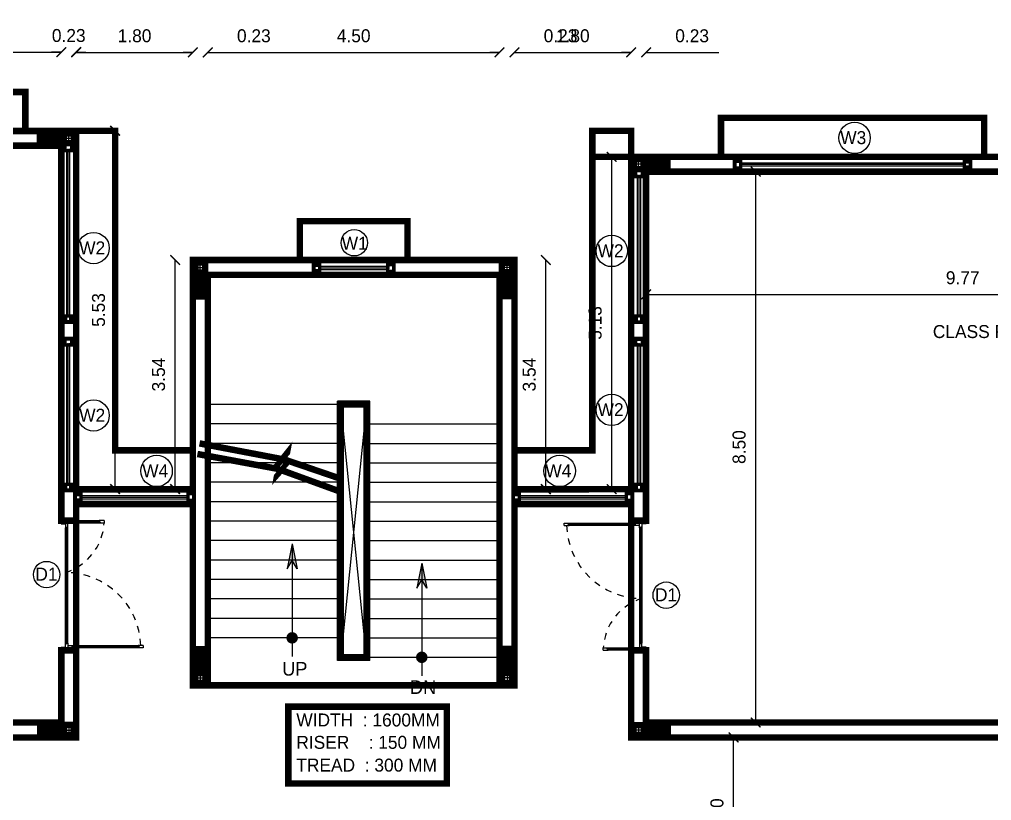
# Model space of a CAD drawing. Header units: metres. Extents: x 6101839 to 6102590, y -6659932 to -6659648.
# Drawn here: x 6102228.21 to 6102243.2, y -6659699.65 to -6659687.6 of the extents above; entities that cross this region are included whole.
import ezdxf

# ---------------------------------------------------------------- set-up
doc = ezdxf.new("R2010")
doc.units = ezdxf.units.M
doc.header["$LTSCALE"] = 500
doc.header["$MEASUREMENT"] = 0
doc.linetypes.add('DASHED2', pattern=[0.375, 0.25, -0.125])
doc.linetypes.add('HIDDEN', pattern=[0.375, 0.25, -0.125])
doc.layers.get('0').update_dxf_attribs({"linetype": 'CONTINUOUS'})
doc.layers.get('Defpoints').update_dxf_attribs({"linetype": 'CONTINUOUS'})
for name, color, linetype in [('above', 250, 'DASHED2'), ('Bldg', 44, 'CONTINUOUS'), ('BLK_1_FLR_1_BLT_UP_AREA', 26, 'CONTINUOUS'), ('BLK_1_FLR_1_BLT_UP_AREA_DEDUCT', 26, 'CONTINUOUS'), ('BLK_1_FLR_1_CARPET_AREA', 25, 'CONTINUOUS'), ('BLK_1_FLR_1_CHAJJA', 6, 'CONTINUOUS'), ('BLK_1_LVL_1_BLDG_FOOT_PRINT', 1, 'CONTINUOUS'), ('COL', 2, 'CONTINUOUS'), ('DIM', 205, 'CONTINUOUS'), ('DOOR', 252, 'CONTINUOUS'), ('DOORTEXT', 13, 'CONTINUOUS'), ('ED', 30, 'CONTINUOUS'), ('FURN1', 252, 'CONTINUOUS'), ('FURNITURE', 252, 'CONTINUOUS'), ('FURNITURES', 252, 'CONTINUOUS'), ('HATCH', 15, 'CONTINUOUS'), ('norms', 4, 'CONTINUOUS'), ('railing', 14, 'CONTINUOUS'), ('STEPS', 233, 'CONTINUOUS'), ('T E X T', 7, 'CONTINUOUS'), ('TEXT', 4, 'CONTINUOUS'), ('W-SCH', 205, 'CONTINUOUS'), ('wall', 125, 'CONTINUOUS'), ('wall1', 125, 'CONTINUOUS'), ('WIN', 252, 'CONTINUOUS'), ('WINDOWS', 252, 'CONTINUOUS')]:
    doc.layers.add(name, color=color, linetype=linetype)
doc.styles.add('GD', font='GOTHIC.TTF')
doc.styles.add('RM', font='GOTHIC.TTF')
doc.styles.add('S2', font='GOTHIC.TTF')
doc.styles.add('USA TEXT', font='GOTHIC.TTF')
doc.dimstyles.new('1-100-ED', dxfattribs={"dimtxt": 0.2, "dimasz": 0.15, "dimexe": 0.18, "dimexo": 0.0625, "dimgap": 0.15, "dimtad": 1, "dimzin": 0, "dimdsep": 46, "dimtxsty": 'USA TEXT', "dimblk": 'ARCHTICK', "dimcen": 0.1, "dimse1": 1, "dimse2": 1, "dimclrd": 256, "dimclrt": 256, "dimadec": 0, "dimazin": 0, "dimtfac": 1, "dimtofl": 0, "dimtmove": 0, "dimatfit": 3, "dimldrblk": 'ARCHTICK', "dimfxl": 0.18, "dimtolj": 1, "dimtzin": 0, "dimarcsym": 0})

# ---------------------------------------------------------------- blocks, each defined once
blk = doc.blocks.new('NEWCOL')
at = {"layer": 'HATCH'}
h = blk.add_hatch(dxfattribs=at)
h.set_pattern_fill('ANSI31', color=256, scale=3, angle=270, style=0)
h.set_pattern_definition([(315, (-629970.926, -258732.088), (6.73519209, 6.73519209), [])])
h.paths.add_polyline_path([(0, 115), (-115, 115), (-115, 0), (-37.5, 0), (-37.5, 37.5), (0, 37.5)])
h.paths.add_polyline_path([(115, 115), (0, 115), (0, 37.5), (37.5, 37.5), (37.5, 0), (115, 0)])
h.paths.add_polyline_path([(115, 0), (37.5, 0), (37.5, -37.5), (0, -37.5), (0, -485), (115, -485)])
h.paths.add_polyline_path([(0, -37.5), (-37.5, -37.5), (-37.5, 0), (-115, 0), (-115, -485), (0, -485)])
at = {"layer": 'COL'}
for p, q in [((-115, 0), (115, 0)), ((0, -485), (0, 115))]:
    blk.add_line(p, q, dxfattribs=at)
for points in [[(-115, -485), (115, -485), (115, 115), (-115, 115)], [(-37.5, -37.5), (37.5, -37.5), (37.5, 37.5), (-37.5, 37.5)]]:
    blk.add_lwpolyline(points, close=True, dxfattribs=at)
blk = doc.blocks.new('A$C607F0CF8')
at = {"layer": 'FURNITURES', "color": 233}
for p, q in [((-37, -280), (-37, -342)), ((0, -342), (0, -267)), ((-37, -342), (-22, -342)), ((-22, -330), (-16, -330)), ((-22, -342), (-22, -330)), ((-16, -342), (-16, -330)), ((-16, -342), (0, -342)), ((-37, -2180), (-37, -2118)), ((-37, -2118), (-22, -2118)), ((-22, -2118), (-22, -2130)), ((-22, -2130), (-16, -2130)), ((-16, -2118), (0, -2118)), ((-16, -2118), (-16, -2130)), ((0, -2118), (0, -2193))]:
    blk.add_line(p, q, dxfattribs=at)
at = {"layer": 'FURNITURES', "color": 250}
for p, q in [((-37, -2118), (-37, -342)), ((-22, -2118), (-22, -330)), ((-16, -2118), (-16, -330)), ((0, -2118), (0, -342))]:
    blk.add_line(p, q, dxfattribs=at)
at = {"layer": 'FURNITURES', "color": 250, "linetype": 'HIDDEN', "ltscale": 0.5}
for centre, radius, start, end in [((-285, -219), 847, 286.9835, 356.7492), ((-37, -2193), 1163, 1.8478, 90.0015)]:
    blk.add_arc(centre, radius, start, end, dxfattribs=at)
at = {"layer": 'wall', "color": 7}
for p, q in [((-37, -267), (0, -267)), ((-37, -267), (-37, -280)), ((0, -230), (75, -230)), ((0, -230), (0, -267)), ((75, -267), (0, -267)), ((62, -246), (62, -252)), ((75, -246), (62, -246)), ((75, -252), (62, -252)), ((75, -230), (75, -246)), ((75, -230), (486, -230)), ((75, -246), (499, -246)), ((75, -252), (75, -267)), ((75, -252), (499, -252)), ((486, -267), (75, -267)), ((561, -230), (486, -230)), ((486, -230), (486, -246)), ((486, -246), (499, -246)), ((486, -252), (486, -267)), ((486, -252), (499, -252)), ((561, -267), (486, -267)), ((499, -246), (499, -252)), ((561, -230), (561, -267)), ((-37, -2193), (-37, -2180)), ((-37, -2193), (0, -2193)), ((0, -2155), (75, -2155)), ((0, -2155), (0, -2193)), ((75, -2193), (0, -2193)), ((62, -2171), (62, -2177)), ((75, -2171), (62, -2171)), ((75, -2177), (62, -2177)), ((75, -2155), (75, -2171)), ((75, -2155), (1088, -2155)), ((75, -2171), (1100, -2171)), ((75, -2177), (75, -2193)), ((75, -2177), (1100, -2177)), ((1088, -2192), (75, -2193)), ((1162, -2155), (1088, -2155)), ((1088, -2155), (1088, -2171)), ((1088, -2171), (1100, -2171)), ((1088, -2177), (1088, -2192)), ((1088, -2177), (1100, -2177)), ((1162, -2192), (1088, -2192)), ((1100, -2171), (1100, -2177)), ((1162, -2155), (1162, -2192))]:
    blk.add_line(p, q, dxfattribs=at)
for points in [[(0, -267), (0, -230), (-100, -230), (-100, -280), (-37, -280)], [(0, -2193), (0, -2230), (-100, -2230), (-100, -2180), (-37, -2180)]]:
    blk.add_lwpolyline(points, dxfattribs=at)
blk = doc.blocks.new('_ArchTick')
at = {"color": 0, "linetype": 'ByBlock', "const_width": 0.15}
blk.add_lwpolyline([(-0.5, -0.5), (0.5, 0.5)], dxfattribs=at)
blk = doc.blocks.new('*D347')
at = {"layer": 'Defpoints', "color": 0, "transparency": 16777216}
for p in [(6102228.854, -6659688.103), (6102228.854, -6659690.086), (6102219.084, -6659690.598)]:
    blk.add_point(p, dxfattribs=at)
at = {"layer": 'ED', "lineweight": -2, "transparency": 16777216}
blk.add_line((6102219.084, -6659688.103), (6102228.854, -6659688.103), dxfattribs=at)
at = {"layer": 'ED', "lineweight": -2, "transparency": 16777216, "xscale": 0.15, "yscale": 0.15, "zscale": 0.15, "rotation": 180}
blk.add_blockref('_ArchTick', (6102219.084, -6659688.103), dxfattribs=at)
at = {"layer": 'ED', "lineweight": -2, "transparency": 16777216, "xscale": 0.15, "yscale": 0.15, "zscale": 0.15}
blk.add_blockref('_ArchTick', (6102228.854, -6659688.103), dxfattribs=at)
at = {"layer": 'ED', "transparency": 16777216, "insert": (6102223.969, -6659687.848), "char_height": 0.2, "attachment_point": 5, "style": 'USA TEXT'}
blk.add_mtext('\\A1;9.77', dxfattribs=at)
blk = doc.blocks.new('*D348')
at = {"layer": 'Defpoints', "color": 0, "transparency": 16777216}
for p in [(6102229.084, -6659688.103), (6102228.854, -6659690.086), (6102229.084, -6659690.122)]:
    blk.add_point(p, dxfattribs=at)
at = {"layer": 'ED', "lineweight": -2, "transparency": 16777216}
for p, q in [((6102228.854, -6659688.103), (6102228.704, -6659688.103)), ((6102229.084, -6659688.103), (6102229.234, -6659688.103))]:
    blk.add_line(p, q, dxfattribs=at)
at = {"layer": 'ED', "lineweight": -2, "transparency": 16777216, "xscale": 0.15, "yscale": 0.15, "zscale": 0.15}
blk.add_blockref('_ArchTick', (6102228.854, -6659688.103), dxfattribs=at)
at = {"layer": 'ED', "lineweight": -2, "transparency": 16777216, "xscale": 0.15, "yscale": 0.15, "zscale": 0.15, "rotation": 180}
blk.add_blockref('_ArchTick', (6102229.084, -6659688.103), dxfattribs=at)
at = {"layer": 'ED', "transparency": 16777216, "insert": (6102228.969, -6659687.848), "char_height": 0.2, "attachment_point": 5, "style": 'USA TEXT'}
blk.add_mtext('\\A1;0.23', dxfattribs=at)
blk = doc.blocks.new('*D349')
at = {"layer": 'Defpoints', "color": 0, "transparency": 16777216}
for p in [(6102230.883, -6659688.107), (6102229.084, -6659694.846), (6102230.883, -6659694.846)]:
    blk.add_point(p, dxfattribs=at)
at = {"layer": 'ED', "lineweight": -2, "transparency": 16777216}
blk.add_line((6102229.084, -6659688.107), (6102230.883, -6659688.107), dxfattribs=at)
at = {"layer": 'ED', "lineweight": -2, "transparency": 16777216, "xscale": 0.15, "yscale": 0.15, "zscale": 0.15, "rotation": 180}
blk.add_blockref('_ArchTick', (6102229.084, -6659688.107), dxfattribs=at)
at = {"layer": 'ED', "lineweight": -2, "transparency": 16777216, "xscale": 0.15, "yscale": 0.15, "zscale": 0.15}
blk.add_blockref('_ArchTick', (6102230.883, -6659688.107), dxfattribs=at)
at = {"layer": 'ED', "transparency": 16777216, "insert": (6102229.984, -6659687.852), "char_height": 0.2, "attachment_point": 5, "style": 'USA TEXT'}
blk.add_mtext('\\A1;1.80', dxfattribs=at)
blk = doc.blocks.new('*D350')
at = {"layer": 'Defpoints', "color": 0, "transparency": 16777216}
for p in [(6102231.113, -6659688.107), (6102231.113, -6659692.513), (6102230.883, -6659694.846)]:
    blk.add_point(p, dxfattribs=at)
at = {"layer": 'ED', "lineweight": -2, "transparency": 16777216}
for p, q in [((6102230.883, -6659688.107), (6102230.733, -6659688.107)), ((6102231.113, -6659688.107), (6102232.234, -6659688.107))]:
    blk.add_line(p, q, dxfattribs=at)
at = {"layer": 'ED', "lineweight": -2, "transparency": 16777216, "xscale": 0.15, "yscale": 0.15, "zscale": 0.15}
blk.add_blockref('_ArchTick', (6102230.883, -6659688.107), dxfattribs=at)
at = {"layer": 'ED', "lineweight": -2, "transparency": 16777216, "xscale": 0.15, "yscale": 0.15, "zscale": 0.15, "rotation": 180}
blk.add_blockref('_ArchTick', (6102231.113, -6659688.107), dxfattribs=at)
at = {"layer": 'ED', "transparency": 16777216, "insert": (6102231.824, -6659687.852), "char_height": 0.2, "attachment_point": 5, "style": 'USA TEXT'}
blk.add_mtext('\\A1;0.23', dxfattribs=at)
blk = doc.blocks.new('*D351')
at = {"layer": 'Defpoints', "color": 0, "transparency": 16777216}
for p in [(6102235.614, -6659688.107), (6102231.113, -6659692.513), (6102235.614, -6659692.562)]:
    blk.add_point(p, dxfattribs=at)
at = {"layer": 'ED', "lineweight": -2, "transparency": 16777216}
blk.add_line((6102231.113, -6659688.107), (6102235.614, -6659688.107), dxfattribs=at)
at = {"layer": 'ED', "lineweight": -2, "transparency": 16777216, "xscale": 0.15, "yscale": 0.15, "zscale": 0.15, "rotation": 180}
blk.add_blockref('_ArchTick', (6102231.113, -6659688.107), dxfattribs=at)
at = {"layer": 'ED', "lineweight": -2, "transparency": 16777216, "xscale": 0.15, "yscale": 0.15, "zscale": 0.15}
blk.add_blockref('_ArchTick', (6102235.614, -6659688.107), dxfattribs=at)
at = {"layer": 'ED', "transparency": 16777216, "insert": (6102233.364, -6659687.852), "char_height": 0.2, "attachment_point": 5, "style": 'USA TEXT'}
blk.add_mtext('\\A1;4.50', dxfattribs=at)
blk = doc.blocks.new('*D352')
at = {"layer": 'Defpoints', "color": 0, "transparency": 16777216}
for p in [(6102235.844, -6659688.107), (6102235.614, -6659692.562), (6102235.844, -6659692.54)]:
    blk.add_point(p, dxfattribs=at)
at = {"layer": 'ED', "lineweight": -2, "transparency": 16777216}
for p, q in [((6102235.614, -6659688.107), (6102235.464, -6659688.107)), ((6102235.844, -6659688.107), (6102236.965, -6659688.107))]:
    blk.add_line(p, q, dxfattribs=at)
at = {"layer": 'ED', "lineweight": -2, "transparency": 16777216, "xscale": 0.15, "yscale": 0.15, "zscale": 0.15}
blk.add_blockref('_ArchTick', (6102235.614, -6659688.107), dxfattribs=at)
at = {"layer": 'ED', "lineweight": -2, "transparency": 16777216, "xscale": 0.15, "yscale": 0.15, "zscale": 0.15, "rotation": 180}
blk.add_blockref('_ArchTick', (6102235.844, -6659688.107), dxfattribs=at)
at = {"layer": 'ED', "transparency": 16777216, "insert": (6102236.555, -6659687.852), "char_height": 0.2, "attachment_point": 5, "style": 'USA TEXT'}
blk.add_mtext('\\A1;0.23', dxfattribs=at)
blk = doc.blocks.new('*D353')
at = {"layer": 'Defpoints', "color": 0, "transparency": 16777216}
for p in [(6102237.644, -6659688.107), (6102237.644, -6659692.35), (6102235.844, -6659692.54)]:
    blk.add_point(p, dxfattribs=at)
at = {"layer": 'ED', "lineweight": -2, "transparency": 16777216}
blk.add_line((6102235.844, -6659688.107), (6102237.644, -6659688.107), dxfattribs=at)
at = {"layer": 'ED', "lineweight": -2, "transparency": 16777216, "xscale": 0.15, "yscale": 0.15, "zscale": 0.15, "rotation": 180}
blk.add_blockref('_ArchTick', (6102235.844, -6659688.107), dxfattribs=at)
at = {"layer": 'ED', "lineweight": -2, "transparency": 16777216, "xscale": 0.15, "yscale": 0.15, "zscale": 0.15}
blk.add_blockref('_ArchTick', (6102237.644, -6659688.107), dxfattribs=at)
at = {"layer": 'ED', "transparency": 16777216, "insert": (6102236.744, -6659687.852), "char_height": 0.2, "attachment_point": 5, "style": 'USA TEXT'}
blk.add_mtext('\\A1;1.80', dxfattribs=at)
blk = doc.blocks.new('*D354')
at = {"layer": 'Defpoints', "color": 0, "transparency": 16777216}
for p in [(6102237.875, -6659688.107), (6102237.644, -6659692.35), (6102237.875, -6659692.355)]:
    blk.add_point(p, dxfattribs=at)
at = {"layer": 'ED', "lineweight": -2, "transparency": 16777216}
for p, q in [((6102237.644, -6659688.107), (6102237.494, -6659688.107)), ((6102237.875, -6659688.107), (6102238.995, -6659688.107))]:
    blk.add_line(p, q, dxfattribs=at)
at = {"layer": 'ED', "lineweight": -2, "transparency": 16777216, "xscale": 0.15, "yscale": 0.15, "zscale": 0.15}
blk.add_blockref('_ArchTick', (6102237.644, -6659688.107), dxfattribs=at)
at = {"layer": 'ED', "lineweight": -2, "transparency": 16777216, "xscale": 0.15, "yscale": 0.15, "zscale": 0.15, "rotation": 180}
blk.add_blockref('_ArchTick', (6102237.875, -6659688.107), dxfattribs=at)
at = {"layer": 'ED', "transparency": 16777216, "insert": (6102238.585, -6659687.852), "char_height": 0.2, "attachment_point": 5, "style": 'USA TEXT'}
blk.add_mtext('\\A1;0.23', dxfattribs=at)
blk = doc.blocks.new('*D355')
at = {"layer": 'Defpoints', "color": 0, "transparency": 16777216}
for p in [(6102247.644, -6659691.841), (6102237.875, -6659692.369), (6102247.644, -6659692.369)]:
    blk.add_point(p, dxfattribs=at)
at = {"layer": 'ED', "lineweight": -2, "transparency": 16777216}
blk.add_line((6102237.875, -6659691.841), (6102247.644, -6659691.841), dxfattribs=at)
at = {"layer": 'ED', "lineweight": -2, "transparency": 16777216, "xscale": 0.15, "yscale": 0.15, "zscale": 0.15, "rotation": 180}
blk.add_blockref('_ArchTick', (6102237.875, -6659691.841), dxfattribs=at)
at = {"layer": 'ED', "lineweight": -2, "transparency": 16777216, "xscale": 0.15, "yscale": 0.15, "zscale": 0.15}
blk.add_blockref('_ArchTick', (6102247.644, -6659691.841), dxfattribs=at)
at = {"layer": 'ED', "transparency": 16777216, "insert": (6102242.759, -6659691.586), "char_height": 0.2, "attachment_point": 5, "style": 'USA TEXT'}
blk.add_mtext('\\A1;9.77', dxfattribs=at)
blk = doc.blocks.new('*D359')
at = {"layer": 'Defpoints', "color": 0, "transparency": 16777216}
for p in [(6102238.772, -6659689.947), (6102238.741, -6659698.447), (6102239.565, -6659698.447)]:
    blk.add_point(p, dxfattribs=at)
at = {"layer": 'ED', "lineweight": -2, "transparency": 16777216}
blk.add_line((6102239.565, -6659689.947), (6102239.565, -6659698.447), dxfattribs=at)
at = {"layer": 'ED', "lineweight": -2, "transparency": 16777216, "xscale": 0.15, "yscale": 0.15, "zscale": 0.15}
for p, rotation in [((6102239.565, -6659689.947), 90), ((6102239.565, -6659698.447), 270)]:
    blk.add_blockref('_ArchTick', p, dxfattribs=dict(at, rotation=rotation))
at = {"layer": 'ED', "transparency": 16777216, "insert": (6102239.31, -6659694.197), "char_height": 0.2, "attachment_point": 5, "rotation": 90, "style": 'USA TEXT'}
blk.add_mtext('\\A1;8.50', dxfattribs=at)
blk = doc.blocks.new('*D360')
at = {"layer": 'Defpoints', "color": 0, "transparency": 16777216}
for p in [(6102239.224, -6659698.677), (6102239.35, -6659698.677), (6102239.339, -6659701.077)]:
    blk.add_point(p, dxfattribs=at)
at = {"layer": 'ED', "lineweight": -2, "transparency": 16777216}
blk.add_line((6102239.224, -6659701.077), (6102239.224, -6659698.677), dxfattribs=at)
at = {"layer": 'ED', "lineweight": -2, "transparency": 16777216, "xscale": 0.15, "yscale": 0.15, "zscale": 0.15}
for p, rotation in [((6102239.224, -6659698.677), 90), ((6102239.224, -6659701.077), 270)]:
    blk.add_blockref('_ArchTick', p, dxfattribs=dict(at, rotation=rotation))
at = {"layer": 'ED', "transparency": 16777216, "insert": (6102238.969, -6659699.877), "char_height": 0.2, "attachment_point": 5, "rotation": 90, "style": 'USA TEXT'}
blk.add_mtext('\\A1;2.40', dxfattribs=at)
blk = doc.blocks.new('*D1239')
at = {"layer": 'Defpoints', "color": 0, "transparency": 16777216}
for p in [(6102230.61, -6659691.311), (6102230.883, -6659691.311), (6102230.883, -6659694.846)]:
    blk.add_point(p, dxfattribs=at)
at = {"layer": 'ED', "lineweight": -2, "transparency": 16777216}
blk.add_line((6102230.61, -6659694.846), (6102230.61, -6659691.311), dxfattribs=at)
at = {"layer": 'ED', "lineweight": -2, "transparency": 16777216, "xscale": 0.15, "yscale": 0.15, "zscale": 0.15}
for p, rotation in [((6102230.61, -6659691.311), 90), ((6102230.61, -6659694.846), 270)]:
    blk.add_blockref('_ArchTick', p, dxfattribs=dict(at, rotation=rotation))
at = {"layer": 'ED', "transparency": 16777216, "insert": (6102230.355, -6659693.078), "char_height": 0.2, "attachment_point": 5, "rotation": 90, "style": 'USA TEXT'}
blk.add_mtext('\\A1;3.54', dxfattribs=at)
blk = doc.blocks.new('*D1240')
at = {"layer": 'Defpoints', "color": 0, "transparency": 16777216}
for p in [(6102229.084, -6659689.317), (6102229.684, -6659689.317), (6102229.084, -6659694.846)]:
    blk.add_point(p, dxfattribs=at)
at = {"layer": 'ED', "lineweight": -2, "transparency": 16777216}
blk.add_line((6102229.684, -6659694.846), (6102229.684, -6659689.317), dxfattribs=at)
at = {"layer": 'ED', "lineweight": -2, "transparency": 16777216, "xscale": 0.15, "yscale": 0.15, "zscale": 0.15}
for p, rotation in [((6102229.684, -6659689.317), 90), ((6102229.684, -6659694.846), 270)]:
    blk.add_blockref('_ArchTick', p, dxfattribs=dict(at, rotation=rotation))
at = {"layer": 'ED', "transparency": 16777216, "insert": (6102229.429, -6659692.082), "char_height": 0.2, "attachment_point": 5, "rotation": 90, "style": 'USA TEXT'}
blk.add_mtext('\\A1;5.53', dxfattribs=at)
blk = doc.blocks.new('*D1241')
at = {"layer": 'Defpoints', "color": 0, "transparency": 16777216}
for p in [(6102235.844, -6659691.311), (6102236.328, -6659691.311), (6102235.844, -6659694.846)]:
    blk.add_point(p, dxfattribs=at)
at = {"layer": 'ED', "lineweight": -2, "transparency": 16777216}
blk.add_line((6102236.328, -6659694.846), (6102236.328, -6659691.311), dxfattribs=at)
at = {"layer": 'ED', "lineweight": -2, "transparency": 16777216, "xscale": 0.15, "yscale": 0.15, "zscale": 0.15}
for p, rotation in [((6102236.328, -6659691.311), 90), ((6102236.328, -6659694.846), 270)]:
    blk.add_blockref('_ArchTick', p, dxfattribs=dict(at, rotation=rotation))
at = {"layer": 'ED', "transparency": 16777216, "insert": (6102236.073, -6659693.079), "char_height": 0.2, "attachment_point": 5, "rotation": 90, "style": 'USA TEXT'}
blk.add_mtext('\\A1;3.54', dxfattribs=at)
blk = doc.blocks.new('*D1242')
at = {"layer": 'Defpoints', "color": 0, "transparency": 16777216}
for p in [(6102237.344, -6659689.717), (6102237.644, -6659689.717), (6102237.645, -6659694.846)]:
    blk.add_point(p, dxfattribs=at)
at = {"layer": 'ED', "lineweight": -2, "transparency": 16777216}
blk.add_line((6102237.344, -6659694.846), (6102237.344, -6659689.717), dxfattribs=at)
at = {"layer": 'ED', "lineweight": -2, "transparency": 16777216, "xscale": 0.15, "yscale": 0.15, "zscale": 0.15}
for p, rotation in [((6102237.344, -6659689.717), 90), ((6102237.344, -6659694.846), 270)]:
    blk.add_blockref('_ArchTick', p, dxfattribs=dict(at, rotation=rotation))
at = {"layer": 'ED', "transparency": 16777216, "insert": (6102237.089, -6659692.282), "char_height": 0.2, "attachment_point": 5, "rotation": 90, "style": 'USA TEXT'}
blk.add_mtext('\\A1;5.13', dxfattribs=at)

msp = doc.modelspace()

# ---------------------------------------------------------------- hatches: boundary and pattern name
at = {"layer": 'DIM'}
h = msp.add_hatch(color=256, dxfattribs=at)
h.paths.add_polyline_path([(6102232.47066, -6659695.97041), (6102232.42981, -6659695.97037), (6102232.49119, -6659696.07407)])
h.paths.add_polyline_path([(6102232.42004, -6659695.7148), (6102232.41495, -6659695.71479), (6102232.41468, -6659695.94479), (6102232.42981, -6659695.97037), (6102232.47066, -6659695.97041)])
h.paths.add_polyline_path([(6102232.41495, -6659695.71479), (6102232.40986, -6659695.71479), (6102232.35863, -6659695.97028), (6102232.39948, -6659695.97033), (6102232.41468, -6659695.94479)])
h.paths.add_polyline_path([(6102232.40986, -6659695.71479), (6102232.41495, -6659695.71479), (6102232.41498, -6659695.68924)])
h.paths.add_polyline_path([(6102232.41498, -6659695.68924), (6102232.41495, -6659695.71479), (6102232.42004, -6659695.7148)])
h.paths.add_polyline_path([(6102232.33786, -6659696.07389), (6102232.39948, -6659695.97033), (6102232.35863, -6659695.97028)])
h = msp.add_hatch(color=256, dxfattribs=at)
h.paths.add_polyline_path([(6102234.47032, -6659696.27046), (6102234.42947, -6659696.27041), (6102234.49085, -6659696.37412)])
h.paths.add_polyline_path([(6102234.4197, -6659696.01485), (6102234.41461, -6659696.01484), (6102234.41434, -6659696.24484), (6102234.42947, -6659696.27041), (6102234.47032, -6659696.27046)])
h.paths.add_polyline_path([(6102234.41461, -6659696.01484), (6102234.40952, -6659696.01483), (6102234.35829, -6659696.27033), (6102234.39914, -6659696.27038), (6102234.41434, -6659696.24484)])
h.paths.add_polyline_path([(6102234.40952, -6659696.01483), (6102234.41461, -6659696.01484), (6102234.41464, -6659695.98929)])
h.paths.add_polyline_path([(6102234.41464, -6659695.98929), (6102234.41461, -6659696.01484), (6102234.4197, -6659696.01485)])
h.paths.add_polyline_path([(6102234.33752, -6659696.37394), (6102234.39914, -6659696.27038), (6102234.35829, -6659696.27033)])

# ---------------------------------------------------------------- linework, layer by layer
at = {"layer": 'above', "const_width": 0.1}
for points in [[(6102224.23932, -6659689.31749), (6102224.23932, -6659688.71749), (6102228.29934, -6659688.71749), (6102228.29932, -6659689.31739)], [(6102239.02932, -6659689.71795), (6102239.02932, -6659689.11795), (6102243.08934, -6659689.11795), (6102243.08932, -6659689.71785)], [(6102229.08432, -6659689.31739), (6102229.68417, -6659689.3174), (6102229.68411, -6659694.24672), (6102230.88308, -6659694.24672)], [(6102237.64434, -6659689.71739), (6102237.0445, -6659689.7174), (6102237.04455, -6659694.24672), (6102235.84458, -6659694.24672)], [(6102232.53434, -6659691.31086), (6102232.53434, -6659690.71086), (6102234.19435, -6659690.71086), (6102234.19434, -6659691.31075)]]:
    msp.add_lwpolyline(points, dxfattribs=at)
at = {"layer": 'Bldg', "linetype": 'ByBlock'}
for p, q in [((6102233.11432, -6659697.4908), (6102233.11432, -6659693.4908)), ((6102233.61432, -6659693.4908), (6102233.11432, -6659693.4908)), ((6102233.61432, -6659697.4908), (6102233.61432, -6659693.4908)), ((6102233.61432, -6659697.4908), (6102233.11432, -6659697.4908))]:
    msp.add_line(p, q, dxfattribs=at)
at = {"layer": 'BLK_1_FLR_1_BLT_UP_AREA', "color": 26, "linetype": 'Continuous', "const_width": 0.1}
msp.add_lwpolyline([(6102208.85433, -6659689.31746), (6102229.08432, -6659689.31746), (6102229.08468, -6659694.84623), (6102230.88332, -6659694.84609), (6102230.88334, -6659691.31081), (6102235.84434, -6659691.31082), (6102235.84454, -6659694.84623), (6102237.64456, -6659694.84592), (6102237.64432, -6659689.71749), (6102257.64431, -6659689.71742), (6102257.64431, -6659687.92622), (6102237.96124, -6659684.40062), (6102238.78887, -6659679.77992), (6102236.62358, -6659679.39228), (6102236.02374, -6659682.73963), (6102231.92891, -6659682.00616), (6102232.52857, -6659678.65909), (6102230.36328, -6659678.27146), (6102229.53534, -6659682.89137), (6102209.62227, -6659679.32457)], dxfattribs=at)
at = {"layer": 'BLK_1_FLR_1_BLT_UP_AREA_DEDUCT', "color": 26, "linetype": 'Continuous', "const_width": 0.1}
msp.add_lwpolyline([(6102233.16432, -6659693.5408), (6102233.56432, -6659693.5408), (6102233.56432, -6659697.4408), (6102233.16432, -6659697.4408)], close=True, dxfattribs=at)
at = {"layer": 'BLK_1_FLR_1_CARPET_AREA', "color": 15, "const_width": 0.1}
for points in [[(6102228.85433, -6659698.44746), (6102228.85433, -6659697.33246), (6102229.08433, -6659697.33246), (6102229.08433, -6659695.33246), (6102228.85433, -6659695.33246), (6102228.85441, -6659689.54746), (6102219.08433, -6659689.54746), (6102219.08433, -6659696.21746), (6102223.08433, -6659696.21746), (6102223.08433, -6659696.44746), (6102222.85435, -6659696.44746), (6102222.85435, -6659698.44746)], [(6102237.87431, -6659698.44746), (6102237.87431, -6659697.33246), (6102237.64431, -6659697.33246), (6102237.64431, -6659695.33246), (6102237.87431, -6659695.33246), (6102237.87423, -6659689.94757), (6102247.6443, -6659689.94757), (6102247.64431, -6659696.21746), (6102243.64431, -6659696.21746), (6102243.64431, -6659696.44746), (6102243.87429, -6659696.44746), (6102243.87429, -6659698.44746)]]:
    msp.add_lwpolyline(points, close=True, dxfattribs=at)
msp.add_lwpolyline([(6102222.85433, -6659698.67746), (6102229.08432, -6659698.67746), (6102229.08409, -6659695.07623), (6102230.88333, -6659695.07609), (6102230.88333, -6659697.87434), (6102231.11333, -6659697.87434), (6102231.11397, -6659691.54082), (6102235.61436, -6659691.54081), (6102235.61434, -6659697.87434), (6102235.84434, -6659697.87434), (6102235.84416, -6659695.07623), (6102237.64444, -6659695.07609), (6102237.64432, -6659698.67746), (6102243.87431, -6659698.67746)], dxfattribs=at)
at = {"layer": 'BLK_1_FLR_1_CHAJJA', "linetype": 'Continuous', "const_width": 0.1}
for points in [[(6102224.23932, -6659689.31749), (6102228.29934, -6659689.31749), (6102228.29934, -6659688.71749), (6102224.23932, -6659688.71749)], [(6102239.02932, -6659689.11795), (6102243.08932, -6659689.11795), (6102243.08932, -6659689.7174), (6102239.02932, -6659689.7174)], [(6102229.08432, -6659689.31746), (6102229.68417, -6659689.31746), (6102229.68412, -6659694.24672), (6102230.88309, -6659694.24672), (6102230.88309, -6659694.84609), (6102229.08468, -6659694.84609)], [(6102237.64499, -6659689.31746), (6102237.04514, -6659689.31746), (6102237.04519, -6659694.24672), (6102235.84522, -6659694.24672), (6102235.84522, -6659694.84609), (6102237.64463, -6659694.84609)], [(6102232.53434, -6659691.31082), (6102234.19435, -6659691.31082), (6102234.19435, -6659690.71086), (6102232.53434, -6659690.71086)]]:
    msp.add_lwpolyline(points, close=True, dxfattribs=at)
at = {"layer": 'BLK_1_LVL_1_BLDG_FOOT_PRINT', "ltscale": 400, "const_width": 0.1}
msp.add_lwpolyline([(6102208.85433, -6659689.31935), (6102229.08432, -6659689.31935), (6102229.08468, -6659694.84813), (6102230.88332, -6659694.84798), (6102230.88334, -6659691.31271), (6102235.84434, -6659691.31271), (6102235.84454, -6659694.84813), (6102237.64456, -6659694.84782), (6102237.64432, -6659689.71938), (6102257.64431, -6659689.71931), (6102257.64431, -6659687.92812), (6102237.96124, -6659684.40251), (6102238.78887, -6659679.78181), (6102236.62358, -6659679.39418), (6102236.02374, -6659682.74152), (6102231.92891, -6659682.00806), (6102232.52857, -6659678.66098), (6102230.36328, -6659678.27335), (6102229.53534, -6659682.89327), (6102209.62227, -6659679.32646)], dxfattribs=at)
at = {"layer": 'DIM', "const_width": 0.1}
for points in [[(6102232.37665, -6659697.14073, 1), (6102232.45332, -6659697.14083, 1)], [(6102234.37631, -6659697.44078, 1), (6102234.45298, -6659697.44088, 1)]]:
    msp.add_lwpolyline(points, format="xyb", close=True, dxfattribs=at)
at = {"layer": 'DOOR', "linetype": 'ByBlock'}
for p, q in [((6102232.41496, -6659695.68924), (6102232.33783, -6659696.07389)), ((6102232.41496, -6659695.68924), (6102232.41496, -6659697.42899)), ((6102232.41496, -6659695.68924), (6102232.49117, -6659696.07407)), ((6102232.33783, -6659696.07389), (6102232.41465, -6659695.94479)), ((6102232.49117, -6659696.07407), (6102232.41465, -6659695.94479)), ((6102234.41462, -6659695.98929), (6102234.33749, -6659696.37394)), ((6102234.41462, -6659695.98929), (6102234.41462, -6659697.72904)), ((6102234.41462, -6659695.98929), (6102234.49083, -6659696.37412)), ((6102234.33749, -6659696.37394), (6102234.41431, -6659696.24484)), ((6102234.49083, -6659696.37412), (6102234.41431, -6659696.24484))]:
    msp.add_line(p, q, dxfattribs=at)
at = {"layer": 'FURN1', "linetype": 'ByBlock'}
for p, q in [((6102242.85932, -6659689.71749), (6102239.25932, -6659689.71742)), ((6102239.25931, -6659689.94749), (6102242.85931, -6659689.94757))]:
    msp.add_line(p, q, dxfattribs=at)
at = {"layer": 'FURN1', "const_width": 0.1}
for points in [[(6102228.98732, -6659689.5475), (6102228.98731, -6659689.5975), (6102228.93731, -6659689.59749), (6102228.93732, -6659689.54749)], [(6102228.98731, -6659689.54812), (6102228.98731, -6659689.59812), (6102228.93731, -6659689.59812), (6102228.93731, -6659689.54812)], [(6102239.25932, -6659689.81399), (6102239.30932, -6659689.814), (6102239.30932, -6659689.864), (6102239.25932, -6659689.86399)], [(6102239.25994, -6659689.814), (6102239.30994, -6659689.814), (6102239.30994, -6659689.864), (6102239.25994, -6659689.864)], [(6102242.85869, -6659689.81408), (6102242.80869, -6659689.81408), (6102242.80869, -6659689.86408), (6102242.85869, -6659689.86408)], [(6102242.85932, -6659689.81408), (6102242.80932, -6659689.81407), (6102242.80932, -6659689.86407), (6102242.85932, -6659689.86408)], [(6102237.74133, -6659689.9475), (6102237.74133, -6659689.9975), (6102237.79133, -6659689.99749), (6102237.79133, -6659689.94749)], [(6102237.74133, -6659689.94812), (6102237.74133, -6659689.99812), (6102237.79133, -6659689.99812), (6102237.79133, -6659689.94812)], [(6102232.76434, -6659691.40793), (6102232.81434, -6659691.40792), (6102232.81434, -6659691.45792), (6102232.76434, -6659691.45793)], [(6102232.76497, -6659691.40793), (6102232.81497, -6659691.40792), (6102232.81497, -6659691.45792), (6102232.76497, -6659691.45793)], [(6102233.96372, -6659691.40785), (6102233.91372, -6659691.40786), (6102233.91372, -6659691.45786), (6102233.96372, -6659691.45785)], [(6102233.96434, -6659691.40785), (6102233.91434, -6659691.40786), (6102233.91434, -6659691.45786), (6102233.96434, -6659691.45785)], [(6102228.98717, -6659692.24721), (6102228.98717, -6659692.19721), (6102228.93717, -6659692.19721), (6102228.93717, -6659692.24721)], [(6102228.98717, -6659692.24783), (6102228.98717, -6659692.19783), (6102228.93717, -6659692.19783), (6102228.93717, -6659692.24783)], [(6102237.74147, -6659692.24721), (6102237.74147, -6659692.19721), (6102237.79147, -6659692.19721), (6102237.79147, -6659692.24721)], [(6102237.74147, -6659692.24658), (6102237.74147, -6659692.19658), (6102237.79147, -6659692.19658), (6102237.79147, -6659692.24658)], [(6102228.98716, -6659692.54583), (6102228.98716, -6659692.59583), (6102228.93716, -6659692.59583), (6102228.93716, -6659692.54583)], [(6102228.98716, -6659692.54646), (6102228.98716, -6659692.59646), (6102228.93716, -6659692.59646), (6102228.93716, -6659692.54646)], [(6102237.74154, -6659692.54583), (6102237.74155, -6659692.59583), (6102237.79155, -6659692.59583), (6102237.79154, -6659692.54583)], [(6102237.74155, -6659692.54646), (6102237.74155, -6659692.59646), (6102237.79155, -6659692.59646), (6102237.79155, -6659692.54646)], [(6102228.98702, -6659694.8456), (6102228.98702, -6659694.7956), (6102228.93702, -6659694.7956), (6102228.93702, -6659694.8456)], [(6102228.98702, -6659694.84623), (6102228.98702, -6659694.79623), (6102228.93702, -6659694.79622), (6102228.93702, -6659694.84622)], [(6102237.74163, -6659694.8456), (6102237.74162, -6659694.7956), (6102237.79162, -6659694.7956), (6102237.79163, -6659694.8456)], [(6102237.74162, -6659694.84623), (6102237.74162, -6659694.79623), (6102237.79162, -6659694.79622), (6102237.79162, -6659694.84622)], [(6102229.08409, -6659694.9433), (6102229.13409, -6659694.94329), (6102229.13409, -6659694.99329), (6102229.08409, -6659694.9933)], [(6102229.08471, -6659694.9433), (6102229.13471, -6659694.9433), (6102229.13471, -6659694.9933), (6102229.08471, -6659694.9933)], [(6102230.8827, -6659694.94315), (6102230.8327, -6659694.94316), (6102230.8327, -6659694.99316), (6102230.8827, -6659694.99315)], [(6102230.88333, -6659694.94315), (6102230.83333, -6659694.94315), (6102230.83333, -6659694.99315), (6102230.88333, -6659694.99315)], [(6102235.84419, -6659694.9433), (6102235.89419, -6659694.94329), (6102235.89419, -6659694.99329), (6102235.84419, -6659694.9933)], [(6102235.84482, -6659694.9433), (6102235.89482, -6659694.9433), (6102235.89482, -6659694.9933), (6102235.84482, -6659694.9933)], [(6102237.6438, -6659694.94315), (6102237.5938, -6659694.94316), (6102237.59381, -6659694.99316), (6102237.64381, -6659694.99315)], [(6102237.64443, -6659694.94315), (6102237.59443, -6659694.94315), (6102237.59443, -6659694.99315), (6102237.64443, -6659694.99315)]]:
    msp.add_lwpolyline(points, close=True, dxfattribs=at)
at = {"layer": 'FURNITURE', "linetype": 'ByBlock', "ltscale": 0.2}
for p, q in [((6102228.93717, -6659692.24721), (6102228.93731, -6659689.59812)), ((6102228.98717, -6659692.24721), (6102228.98731, -6659689.5975)), ((6102242.85869, -6659689.81408), (6102239.30932, -6659689.814)), ((6102242.85869, -6659689.86408), (6102239.30994, -6659689.864)), ((6102237.74147, -6659692.24658), (6102237.74133, -6659689.9975)), ((6102237.79147, -6659692.24658), (6102237.79133, -6659689.99812)), ((6102232.76497, -6659691.40793), (6102233.91434, -6659691.40786)), ((6102232.76497, -6659691.45793), (6102233.91372, -6659691.45786)), ((6102228.93702, -6659694.8456), (6102228.93715, -6659692.59646)), ((6102228.98702, -6659694.8456), (6102228.98716, -6659692.59583)), ((6102237.74163, -6659694.8456), (6102237.74155, -6659692.59583)), ((6102237.79163, -6659694.8456), (6102237.79155, -6659692.59646)), ((6102229.08471, -6659694.9433), (6102230.83333, -6659694.94315)), ((6102229.08471, -6659694.9933), (6102230.8327, -6659694.99316)), ((6102235.84482, -6659694.9433), (6102237.59443, -6659694.94315)), ((6102235.84482, -6659694.9933), (6102237.59381, -6659694.99316))]:
    msp.add_line(p, q, dxfattribs=at)
at = {"layer": 'FURNITURE', "color": 4, "linetype": 'ByBlock', "ltscale": 0.2}
for p, q in [((6102228.96217, -6659692.19721), (6102228.96231, -6659689.5975)), ((6102242.80869, -6659689.83908), (6102239.30932, -6659689.839)), ((6102237.76647, -6659692.19658), (6102237.76633, -6659689.9975)), ((6102232.81497, -6659691.43292), (6102233.91434, -6659691.43286)), ((6102228.96202, -6659694.7956), (6102228.96215, -6659692.59583)), ((6102237.76662, -6659694.7956), (6102237.76655, -6659692.59583)), ((6102229.13471, -6659694.9683), (6102230.83333, -6659694.96816)), ((6102235.89482, -6659694.9683), (6102237.59443, -6659694.96816))]:
    msp.add_line(p, q, dxfattribs=at)
at = {"layer": 'norms', "const_width": 0.1}
msp.add_lwpolyline([(6102231.11332, -6659697.87434), (6102235.61434, -6659697.87434), (6102235.61436, -6659691.54081), (6102231.11334, -6659691.54081)], close=True, dxfattribs=at)
at = {"layer": 'railing', "linetype": 'ByBlock'}
for p, q in [((6102233.11444, -6659693.5408), (6102231.11406, -6659693.54076)), ((6102233.56432, -6659697.4408), (6102233.16432, -6659693.5408)), ((6102233.56432, -6659693.5408), (6102233.16432, -6659697.4408)), ((6102233.11443, -6659693.8408), (6102231.11405, -6659693.84076)), ((6102233.61433, -6659693.84081), (6102235.61495, -6659693.84085)), ((6102233.11442, -6659694.1408), (6102231.11404, -6659694.14076)), ((6102233.61433, -6659694.14081), (6102235.61495, -6659694.14085)), ((6102233.11441, -6659694.4408), (6102231.11403, -6659694.44076)), ((6102233.11441, -6659694.4408), (6102231.11403, -6659694.44076)), ((6102233.61433, -6659694.44081), (6102235.61495, -6659694.44085)), ((6102233.1144, -6659694.7408), (6102231.11402, -6659694.74076)), ((6102233.61433, -6659694.74081), (6102235.61495, -6659694.74085)), ((6102233.11439, -6659695.0408), (6102231.11401, -6659695.04076)), ((6102233.61433, -6659695.04081), (6102235.61495, -6659695.04085)), ((6102233.11439, -6659695.3408), (6102231.11401, -6659695.34076)), ((6102233.61433, -6659695.34081), (6102235.61495, -6659695.34085)), ((6102233.11438, -6659695.6408), (6102231.114, -6659695.64076)), ((6102233.61433, -6659695.64081), (6102235.61495, -6659695.64085)), ((6102233.11437, -6659695.9408), (6102231.11399, -6659695.94076)), ((6102233.61433, -6659695.94081), (6102235.61495, -6659695.94085)), ((6102233.11436, -6659696.2408), (6102231.11398, -6659696.24076)), ((6102233.61433, -6659696.24081), (6102235.61495, -6659696.24085)), ((6102233.11436, -6659696.5408), (6102231.11398, -6659696.54076)), ((6102233.61431, -6659696.54081), (6102235.61493, -6659696.54085)), ((6102233.11435, -6659696.8408), (6102231.11397, -6659696.84076)), ((6102233.61431, -6659696.84081), (6102235.61493, -6659696.84085)), ((6102233.11434, -6659697.1408), (6102231.11396, -6659697.14076)), ((6102233.61431, -6659697.14081), (6102235.61493, -6659697.14085)), ((6102233.61431, -6659697.44081), (6102235.61493, -6659697.44085))]:
    msp.add_line(p, q, dxfattribs=at)
at = {"layer": 'STEPS', "color": 251, "const_width": 0.1}
for points in [[(6102233.17079, -6659694.68819), (6102232.35585, -6659694.40974), (6102232.29979, -6659694.47313), (6102232.33202, -6659694.30016), (6102232.26514, -6659694.3839), (6102230.9863, -6659694.14008)], [(6102233.14595, -6659694.88052), (6102232.24383, -6659694.55148), (6102232.18776, -6659694.61488), (6102232.21999, -6659694.4419), (6102232.15311, -6659694.52564), (6102230.95324, -6659694.30376)]]:
    msp.add_lwpolyline(points, dxfattribs=at)
at = {"layer": 'W-SCH'}
for centre, radius in [((6102241.09089, -6659689.42623), 0.24242), ((6102229.35144, -6659691.12691), 0.24242), ((6102233.37338, -6659691.04454), 0.20375), ((6102237.34494, -6659691.17091), 0.24242), ((6102229.35144, -6659693.70941), 0.24242), ((6102237.34494, -6659693.62291), 0.24242), ((6102230.32431, -6659694.56546), 0.24242), ((6102236.54231, -6659694.56546), 0.24242), ((6102228.62766, -6659696.16389), 0.20375), ((6102238.18586, -6659696.48219), 0.20375)]:
    msp.add_circle(centre, radius, dxfattribs=at)
at = {"layer": 'wall1', "linetype": 'ByBlock'}
for p, q in [((6102229.08432, -6659689.31746), (6102228.06931, -6659689.31735)), ((6102228.48432, -6659689.54746), (6102228.06932, -6659689.54746)), ((6102229.08431, -6659689.5475), (6102228.85431, -6659689.54749)), ((6102237.64432, -6659689.71746), (6102239.25932, -6659689.71749)), ((6102237.64433, -6659689.9475), (6102237.64432, -6659689.71749)), ((6102239.25932, -6659689.71749), (6102239.25931, -6659689.94749)), ((6102242.85932, -6659689.71749), (6102242.85931, -6659689.94749)), ((6102242.85933, -6659689.71739), (6102243.50933, -6659689.71742)), ((6102237.64433, -6659689.9475), (6102237.87433, -6659689.94749)), ((6102237.87432, -6659689.94746), (6102239.25931, -6659689.94746)), ((6102237.87433, -6659689.94749), (6102237.87433, -6659689.94746)), ((6102242.85931, -6659689.94746), (6102243.50932, -6659689.94749)), ((6102230.88332, -6659697.87434), (6102230.88334, -6659691.31081)), ((6102232.76434, -6659691.31082), (6102230.88334, -6659691.31081)), ((6102232.76434, -6659691.31086), (6102232.76435, -6659691.54093)), ((6102233.96434, -6659691.31086), (6102233.96435, -6659691.54086)), ((6102233.96436, -6659691.31081), (6102235.84436, -6659691.31081)), ((6102235.84432, -6659697.87434), (6102235.84434, -6659691.31082)), ((6102231.11332, -6659697.87434), (6102231.11334, -6659691.54081)), ((6102232.76435, -6659691.54094), (6102231.11334, -6659691.54081)), ((6102233.96435, -6659691.54093), (6102235.61436, -6659691.54081)), ((6102235.61432, -6659697.87434), (6102235.61434, -6659691.54082)), ((6102228.85424, -6659692.24783), (6102228.85415, -6659692.54583)), ((6102229.08424, -6659692.24784), (6102228.85417, -6659692.24783)), ((6102229.08422, -6659692.54584), (6102229.08424, -6659692.24784)), ((6102237.64441, -6659692.24721), (6102237.87447, -6659692.2472)), ((6102237.64455, -6659692.54584), (6102237.64447, -6659692.24721)), ((6102237.87455, -6659692.54583), (6102237.87447, -6659692.2472)), ((6102229.08415, -6659692.54584), (6102228.85415, -6659692.54583)), ((6102237.64455, -6659692.54584), (6102237.87455, -6659692.54583)), ((6102229.08408, -6659694.84623), (6102228.85401, -6659694.84622)), ((6102228.85432, -6659695.33246), (6102228.85432, -6659694.84622)), ((6102229.08408, -6659694.84623), (6102229.08437, -6659695.33246)), ((6102237.64456, -6659694.84623), (6102237.87463, -6659694.84622)), ((6102237.64463, -6659695.33246), (6102237.64456, -6659694.84623)), ((6102237.87463, -6659694.84622), (6102237.87463, -6659695.33246)), ((6102229.08432, -6659695.33246), (6102228.85432, -6659695.33246)), ((6102237.64432, -6659695.33246), (6102237.87432, -6659695.33246)), ((6102237.87463, -6659695.33246), (6102237.64463, -6659695.33246)), ((6102228.85432, -6659698.44746), (6102228.85432, -6659697.33255)), ((6102228.85432, -6659697.33255), (6102229.08432, -6659697.33255)), ((6102229.08432, -6659698.67746), (6102229.08432, -6659697.33255)), ((6102237.64432, -6659698.67746), (6102237.64434, -6659697.33246)), ((6102237.87434, -6659697.33246), (6102237.64434, -6659697.33246)), ((6102237.87432, -6659698.44746), (6102237.87434, -6659697.33246)), ((6102231.11332, -6659697.87434), (6102230.88332, -6659697.87434)), ((6102235.84432, -6659697.87434), (6102235.61432, -6659697.87434)), ((6102222.85433, -6659698.44746), (6102228.85432, -6659698.44746)), ((6102243.87431, -6659698.44746), (6102237.87432, -6659698.44746)), ((6102222.85433, -6659698.67746), (6102229.08432, -6659698.67746)), ((6102243.87431, -6659698.67746), (6102237.64432, -6659698.67746))]:
    msp.add_line(p, q, dxfattribs=at)
at = {"layer": 'WIN', "const_width": 0.1}
msp.add_lwpolyline([(6102232.35691, -6659699.38802), (6102234.80182, -6659699.38802), (6102234.80182, -6659698.20152), (6102232.35691, -6659698.20152)], close=True, dxfattribs=at)
at = {"layer": 'WINDOWS', "linetype": 'ByBlock'}
for p, q in [((6102228.85424, -6659692.24783), (6102228.85438, -6659689.54749)), ((6102229.08424, -6659692.24784), (6102229.08438, -6659689.5475)), ((6102237.64441, -6659692.24721), (6102237.64426, -6659689.9475)), ((6102237.87441, -6659692.2472), (6102237.87426, -6659689.94749)), ((6102232.76434, -6659691.31086), (6102233.96434, -6659691.31079)), ((6102232.76435, -6659691.54086), (6102233.96435, -6659691.54079)), ((6102228.85408, -6659694.84622), (6102228.85422, -6659692.54583)), ((6102229.08408, -6659694.84623), (6102229.08422, -6659692.54584)), ((6102237.64456, -6659694.84623), (6102237.64448, -6659692.54584)), ((6102237.87456, -6659694.84622), (6102237.87448, -6659692.54583)), ((6102229.08408, -6659694.84623), (6102230.88332, -6659694.84609)), ((6102235.84419, -6659694.84623), (6102237.64442, -6659694.84609)), ((6102229.08409, -6659695.07623), (6102230.88333, -6659695.07609)), ((6102235.8442, -6659695.07623), (6102237.64444, -6659695.07609))]:
    msp.add_line(p, q, dxfattribs=at)

# ---------------------------------------------------------------- block references
at = {"layer": 'COL', "yscale": 0.001, "zscale": 0.001}
for p, xscale, rotation in [((6102228.96932, -6659689.43239), -0.001, 270), ((6102237.75932, -6659689.83249), 0.001, 90), ((6102230.99833, -6659697.75934), -0.001, 180), ((6102235.72934, -6659697.75934), 0.001, 180), ((6102228.96932, -6659698.56246), 0.001, 270), ((6102237.75932, -6659698.56246), -0.001, 90)]:
    msp.add_blockref('NEWCOL', p, dxfattribs=dict(at, xscale=xscale, rotation=rotation))
for p, xscale in [((6102230.99834, -6659691.42581), 0.001), ((6102235.72935, -6659691.42581), -0.001)]:
    msp.add_blockref('NEWCOL', p, dxfattribs=dict(at, xscale=xscale))
at = {"layer": 'DIM', "xscale": 0.001, "yscale": 0.001, "zscale": 0.001}
msp.add_blockref('A$C607F0CF8', (6102228.95424, -6659695.10245), dxfattribs=at)
at = {"layer": 'DIM', "xscale": 0.001, "yscale": 0.001, "zscale": 0.001, "rotation": 180}
msp.add_blockref('A$C607F0CF8', (6102237.77445, -6659697.56246), dxfattribs=at)

# ---------------------------------------------------------------- texts
at = {"layer": 'DOORTEXT', "color": 3, "style": 'RM'}
for s, p in [('W3', (6102240.86969, -6659689.52262)), ('W1', (6102233.17991, -6659691.15248)), ('W2', (6102229.13025, -6659691.2233)), ('W2', (6102237.1269, -6659691.26807)), ('W2', (6102237.1269, -6659693.72007)), ('W2', (6102229.13025, -6659693.8058)), ('W4', (6102230.10312, -6659694.66185)), ('W4', (6102236.32112, -6659694.66185)), ('D1', (6102228.45335, -6659696.2578)), ('D1', (6102238.01155, -6659696.5761))]:
    msp.add_text(s, height=0.2, dxfattribs=at).set_placement(p)
at = {"layer": 'T E X T', "style": 'GD'}
for s, p in [('WIDTH  : 1600MM', (6102232.47976, -6659698.50772)), ('RISER    : 150 MM', (6102232.47976, -6659698.85272)), ('TREAD  : 300 MM', (6102232.47976, -6659699.20422))]:
    msp.add_text(s, height=0.2, dxfattribs=at).set_placement(p)
at = {"layer": 'TEXT', "color": 7, "style": 'S2'}
msp.add_text('CLASS ROOM', height=0.2, dxfattribs=at).set_placement((6102242.29826, -6659692.51479))
at = {"layer": 'TEXT', "style": 'RM'}
for s, p in [('UP', (6102232.26094, -6659697.72318)), ('DN', (6102234.23249, -6659698.00604))]:
    msp.add_text(s, height=0.21, dxfattribs=at).set_placement(p)

# ---------------------------------------------------------------- dimensions: what is measured, and where the dimension line sits
at = {"layer": 'ED'}
for base, p1, p2, picture, middle in [((6102228.85435, -6659688.10297), (6102219.08432, -6659690.59847), (6102228.85435, -6659690.08647), '*D347', (6102223.96934, -6659687.84794)), ((6102230.88332, -6659688.10654), (6102229.08408, -6659694.84623), (6102230.88332, -6659694.84609), '*D349', (6102229.9837, -6659687.85151)), ((6102231.11332, -6659688.10654), (6102230.88332, -6659694.84609), (6102231.11332, -6659692.51297), '*D350', (6102231.82355, -6659687.85151)), ((6102235.61432, -6659688.10654), (6102231.11332, -6659692.51297), (6102235.61432, -6659692.56197), '*D351', (6102233.36382, -6659687.85151)), ((6102235.84432, -6659688.10654), (6102235.61432, -6659692.56197), (6102235.84432, -6659692.54047), '*D352', (6102236.55455, -6659687.85151)), ((6102237.6445, -6659688.10654), (6102235.84432, -6659692.54047), (6102237.6445, -6659692.34997), '*D353', (6102236.74441, -6659687.85151)), ((6102237.8745, -6659688.10654), (6102237.6445, -6659692.34997), (6102237.8745, -6659692.35547), '*D354', (6102238.58473, -6659687.85151)), ((6102247.64432, -6659691.84097), (6102237.87451, -6659692.36947), (6102247.64432, -6659692.36947), '*D355', (6102242.75941, -6659691.58594))]:
    dim = msp.add_linear_dim(base=base, p1=p1, p2=p2, dimstyle='1-100-ED', dxfattribs=at)
    dim.commit()
    dim.dimension.update_dxf_attribs({"geometry": picture, "text_midpoint": middle})
dim = msp.add_linear_dim(base=(6102229.08435, -6659688.10297), p1=(6102228.85435, -6659690.08647), p2=(6102229.08435, -6659690.12197), dimstyle='1-100-ED', dxfattribs=at)
dim.commit()
dim.dimension.update_dxf_attribs({"geometry": '*D348', "text_midpoint": (6102228.96935, -6659688.10297), "dimtype": 160})
for base, p1, p2, picture, middle in [((6102229.68417, -6659689.31739), (6102229.08408, -6659694.84623), (6102229.08408, -6659689.31739), '*D1240', (6102229.42913, -6659692.08181)), ((6102237.34442, -6659689.71746), (6102237.64456, -6659694.84623), (6102237.64432, -6659689.71746), '*D1242', (6102237.08939, -6659692.28184)), ((6102239.5647, -6659698.44746), (6102238.7722, -6659689.94746), (6102238.7412, -6659698.44746), '*D359', (6102239.30967, -6659694.19746)), ((6102230.60954, -6659691.31081), (6102230.88332, -6659694.84609), (6102230.88334, -6659691.31081), '*D1239', (6102230.35451, -6659693.07845)), ((6102236.32794, -6659691.31081), (6102235.84419, -6659694.84623), (6102235.84435, -6659691.31081), '*D1241', (6102236.07291, -6659693.07852)), ((6102239.2237, -6659698.67746), (6102239.3387, -6659701.07746), (6102239.3497, -6659698.67746), '*D360', (6102238.96867, -6659699.87746))]:
    dim = msp.add_linear_dim(base=base, p1=p1, p2=p2, angle=90, dimstyle='1-100-ED', dxfattribs=at)
    dim.commit()
    dim.dimension.update_dxf_attribs({"geometry": picture, "text_midpoint": middle})

doc.saveas('drawing.dxf')
